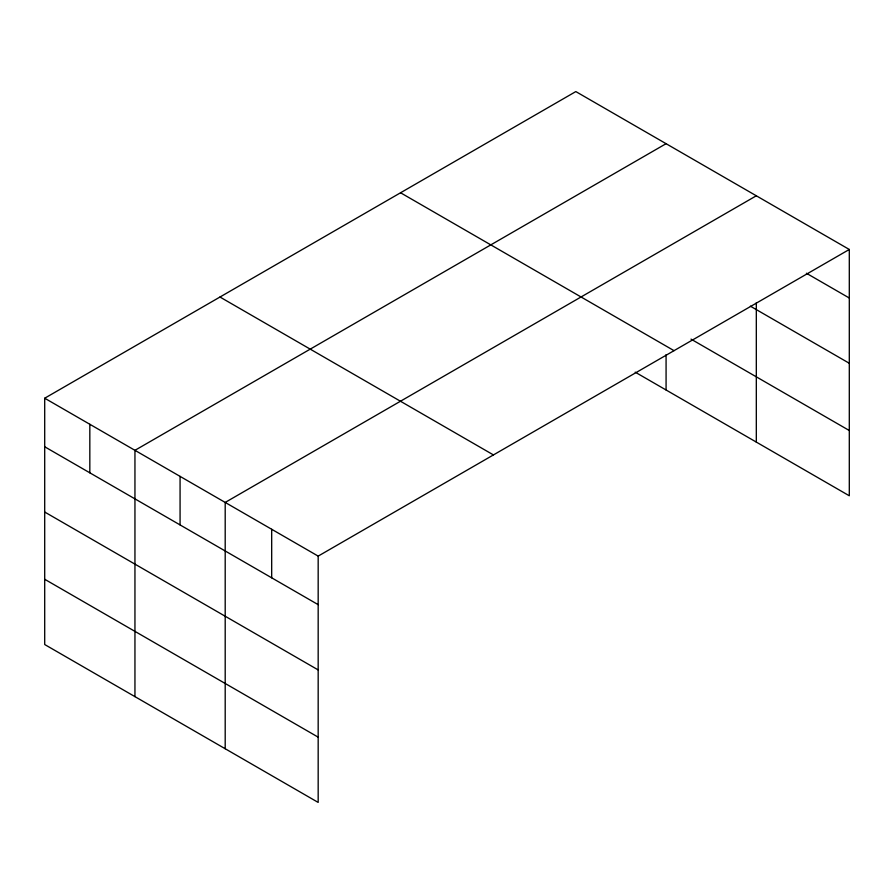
<?xml version="1.0" encoding="UTF-8"?>
<svg xmlns="http://www.w3.org/2000/svg" width="894" height="894" viewBox="0 0 894 894"><rect width="100%" height="100%" fill="white"/><g stroke="black" fill="none" stroke-linecap="round" stroke-linejoin="round"><path stroke-width="1.34" d="M44.7 398.221L318.175 556.113L318.175 802.421L44.7 644.529L44.7 398.221L575.825 91.579L849.3 249.471L849.3 495.779L635.198 372.161M666.075 143.688L134.949 450.33L134.949 696.627M756.313 195.786L225.199 502.428L225.199 748.736M318.175 556.113L849.3 249.471M806.388 273.24L849.3 298.015M750.379 306.173L849.3 363.277M691.006 339.128L849.3 430.517M400.557 192.769L674.031 350.66M219.969 297.031L493.443 454.923M44.7 446.765L318.175 604.657M44.7 512.027L318.175 669.919M44.7 579.267L318.175 737.159M756.313 302.798L756.313 442.094M666.075 354.639L666.075 389.985M271.687 529.27L271.687 577.815M180.074 476.379L180.074 524.923M89.825 424.281L89.825 472.825"/></g></svg>
